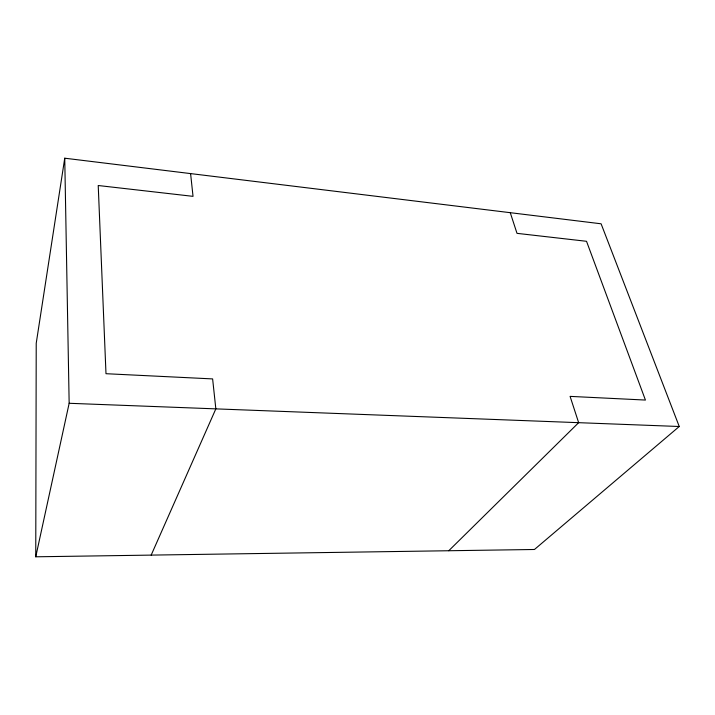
<?xml version="1.0" encoding="UTF-8"?>
<svg xmlns="http://www.w3.org/2000/svg" width="715" height="715" viewBox="0 0 715 715"><rect width="100%" height="100%" fill="white"/><g stroke="black" fill="none" stroke-linecap="round" stroke-linejoin="round"><path stroke-width="1.07" d="M35.75 556.797L36.224 343.272L64.743 158.203L601.101 223.795L679.25 426.506L534.462 549.486L35.75 556.797L69.158 403.287L64.743 158.203M151.178 555.108L215.841 408.873L212.623 378.914L105.99 373.704L98.223 185.516L193.032 196.348L190.592 173.593M448.752 550.747L578.65 422.672L570.087 396.378L645.431 400.06L586.523 241.295L516.999 233.349L510.269 212.686M69.158 403.287L679.25 426.506"/></g></svg>
